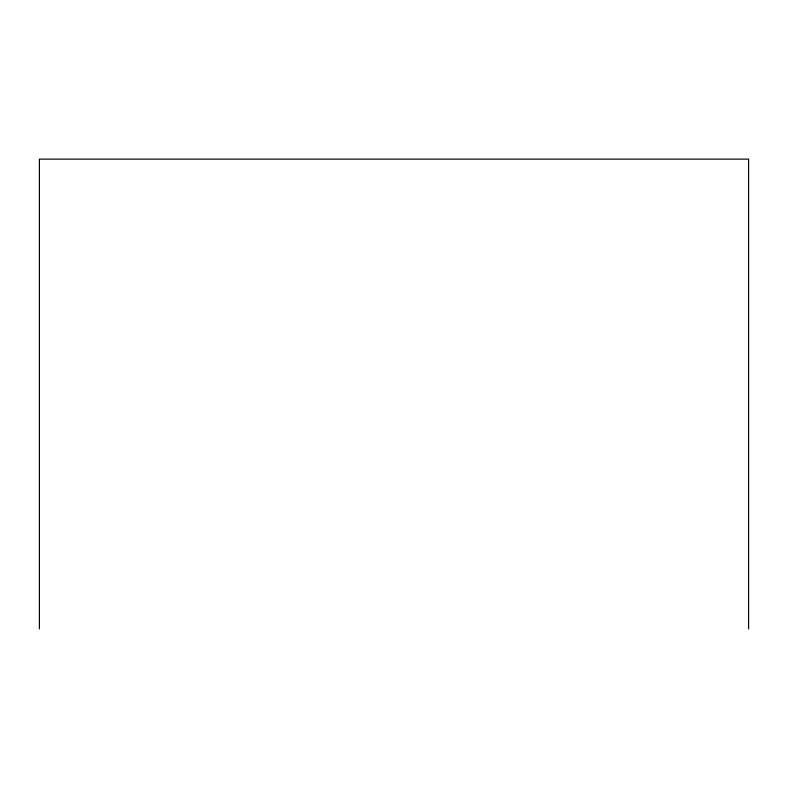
<?xml version="1.0" encoding="UTF-8"?>
<svg xmlns="http://www.w3.org/2000/svg" width="788" height="788" viewBox="0 0 788 788"><rect width="100%" height="100%" fill="white"/><g stroke="black" fill="none" stroke-linecap="round" stroke-linejoin="round"><path stroke-width="1.18" d="M748.6 628.873L748.6 159.127L39.4 159.127L39.4 628.873"/></g></svg>
